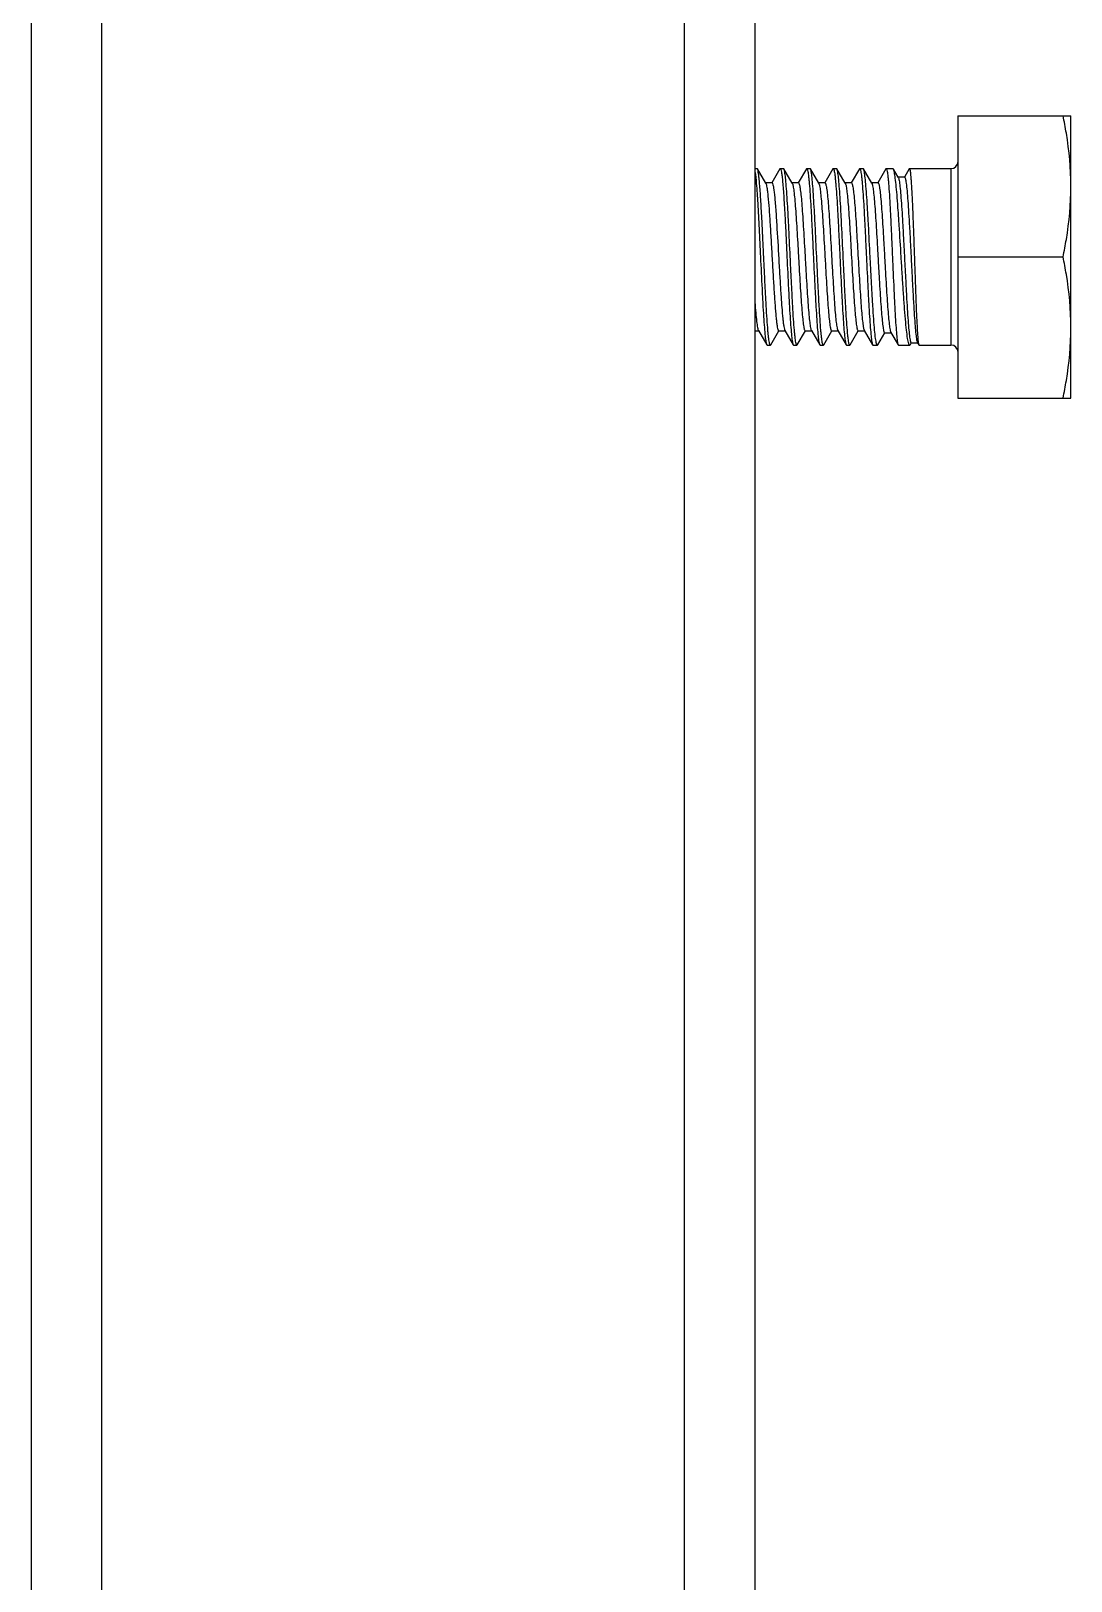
# Model space of a CAD drawing. Extents: x -191212 to 1245715665, y -234495 to 250873.
# Drawn here: x 190329.7 to 190516.3, y 131054.8 to 131333 of the extents above; entities that cross this region are included whole.
import ezdxf

# ---------------------------------------------------------------- set-up
doc = ezdxf.new("R2010")
doc.units = 0
doc.header["$LTSCALE"] = 500
doc.layers.get('0').update_dxf_attribs({"linetype": 'CONTINUOUS'})
doc.layers.add('PUB_TEXT', color=7, linetype='CONTINUOUS')

# ---------------------------------------------------------------- blocks, each defined once
blk = doc.blocks.new('gg')
at = {"linetype": 'Continuous'}
for p, q in [((-457991.19, -352377.72), (-457991.19, -353963.78)), ((-457972.14, -352377.72), (-457972.14, -353963.78)), ((-457814.98, -352377.72), (-457814.98, -353963.78)), ((-457795.93, -352377.72), (-457795.93, -353963.78)), ((-457741.16, -353150.33), (-457741.16, -353226.53)), ((-457741.16, -353150.33), (-457710.68, -353150.33)), ((-457710.68, -353226.53), (-457710.68, -353150.33)), ((-457795.93, -353164.61), (-457795.33, -353164.61)), ((-457792.99, -353168.57), (-457795.24, -353164.69)), ((-457789.18, -353164.69), (-457791.37, -353168.47)), ((-457789.18, -353164.69), (-457789.08, -353164.61)), ((-457789.08, -353164.61), (-457788.19, -353164.61)), ((-457788.09, -353164.69), (-457788.19, -353164.61)), ((-457785.85, -353168.57), (-457788.09, -353164.69)), ((-457782.03, -353164.69), (-457784.23, -353168.47)), ((-457782.03, -353164.69), (-457781.94, -353164.61)), ((-457781.94, -353164.61), (-457781.04, -353164.61)), ((-457780.95, -353164.69), (-457781.04, -353164.61)), ((-457778.7, -353168.57), (-457780.95, -353164.69)), ((-457774.89, -353164.69), (-457777.09, -353168.47)), ((-457774.89, -353164.69), (-457774.79, -353164.61)), ((-457774.79, -353164.61), (-457773.9, -353164.61)), ((-457773.81, -353164.69), (-457773.9, -353164.61)), ((-457771.56, -353168.57), (-457773.81, -353164.69)), ((-457767.74, -353164.69), (-457769.94, -353168.47)), ((-457767.74, -353164.69), (-457767.65, -353164.61)), ((-457767.65, -353164.61), (-457766.73, -353164.61)), ((-457766.63, -353164.7), (-457766.73, -353164.61)), ((-457764.41, -353168.53), (-457766.63, -353164.7)), ((-457760.62, -353164.69), (-457762.79, -353168.43)), ((-457760.62, -353164.69), (-457760.53, -353164.61)), ((-457760.53, -353164.61), (-457758.71, -353164.61)), ((-457758.57, -353164.73), (-457758.71, -353164.61)), ((-457757.31, -353166.91), (-457758.57, -353164.73)), ((-457755.58, -353166.91), (-457757.31, -353166.91)), ((-457757.26, -353166.99), (-457757.31, -353166.91)), ((-457755.61, -353166.88), (-457755.63, -353166.91)), ((-457754.32, -353164.66), (-457755.61, -353166.88)), ((-457754.32, -353164.66), (-457754.27, -353164.61)), ((-457754.27, -353164.61), (-457743.06, -353164.61)), ((-457743.06, -353164.61), (-457743.06, -353212.24)), ((-457791.32, -353168.47), (-457793.05, -353168.47)), ((-457784.17, -353168.47), (-457785.9, -353168.47)), ((-457777.03, -353168.47), (-457778.76, -353168.47)), ((-457769.89, -353168.47), (-457771.62, -353168.47)), ((-457771.56, -353168.57), (-457771.54, -353168.61)), ((-457762.74, -353168.43), (-457764.47, -353168.43)), ((-457741.16, -353188.43), (-457712.82, -353188.43)), ((-457795.93, -353208.38), (-457794.95, -353208.38)), ((-457795, -353208.29), (-457792.75, -353212.16)), ((-457791.67, -353212.16), (-457789.48, -353208.38)), ((-457789.53, -353208.38), (-457787.8, -353208.38)), ((-457787.86, -353208.29), (-457785.6, -353212.16)), ((-457784.52, -353212.16), (-457782.33, -353208.38)), ((-457782.39, -353208.38), (-457780.66, -353208.38)), ((-457780.71, -353208.29), (-457778.46, -353212.16)), ((-457777.38, -353212.16), (-457775.19, -353208.38)), ((-457775.24, -353208.38), (-457773.51, -353208.38)), ((-457773.57, -353208.29), (-457771.32, -353212.16)), ((-457770.23, -353212.16), (-457768.04, -353208.38)), ((-457768.1, -353208.38), (-457766.37, -353208.38)), ((-457766.48, -353208.18), (-457766.43, -353208.29)), ((-457766.43, -353208.29), (-457764.17, -353212.16)), ((-457762.77, -353212.14), (-457760.89, -353208.89)), ((-457760.94, -353208.89), (-457759.21, -353208.89)), ((-457759.27, -353208.8), (-457757.3, -353212.18)), ((-457792.75, -353212.16), (-457792.65, -353212.24)), ((-457792.65, -353212.24), (-457791.76, -353212.24)), ((-457791.67, -353212.16), (-457791.76, -353212.24)), ((-457785.6, -353212.16), (-457785.51, -353212.24)), ((-457785.51, -353212.24), (-457784.62, -353212.24)), ((-457784.52, -353212.16), (-457784.62, -353212.24)), ((-457778.46, -353212.16), (-457778.37, -353212.24)), ((-457778.37, -353212.24), (-457777.47, -353212.24)), ((-457777.38, -353212.16), (-457777.47, -353212.24)), ((-457771.32, -353212.16), (-457771.22, -353212.24)), ((-457771.22, -353212.24), (-457770.33, -353212.24)), ((-457770.23, -353212.16), (-457770.33, -353212.24)), ((-457764.17, -353212.16), (-457764.08, -353212.24)), ((-457764.08, -353212.24), (-457762.89, -353212.24)), ((-457762.77, -353212.14), (-457762.89, -353212.24)), ((-457757.3, -353212.18), (-457757.23, -353212.24)), ((-457757.23, -353212.24), (-457754.15, -353212.24)), ((-457753.98, -353212.09), (-457754.15, -353212.24)), ((-457753.98, -353212.09), (-457753.74, -353211.68)), ((-457753.78, -353211.66), (-457752.04, -353211.66)), ((-457752.09, -353211.58), (-457751.73, -353212.2)), ((-457751.73, -353212.2), (-457751.69, -353212.24)), ((-457751.69, -353212.24), (-457743.06, -353212.24)), ((-457741.16, -353226.53), (-457710.68, -353226.53))]:
    blk.add_line(p, q, dxfattribs=at)
for centre, start, end in [((-457743.06, -353162.71), 270, 0), ((-457743.06, -353214.14), 0, 90)]:
    blk.add_arc(centre, 1.91, start, end, dxfattribs=at)
for points, knots in [([(-457710.68, -353169.38), (-457710.68, -353164.58), (-457711.29, -353158.18), (-457712.49, -353151.9), (-457712.82, -353150.33)], [0, 0, 0, 0, 0.749211, 1, 1, 1, 1]), ([(-457795.93, -353165.43), (-457795.73, -353166.49), (-457795.49, -353169.33), (-457795.13, -353174.45), (-457794.79, -353181.05), (-457794.56, -353185.88), (-457794.44, -353188.43)], [0, 0, 0, 0, 0.140047, 0.370694, 0.667791, 1, 1, 1, 1]), ([(-457795.24, -353164.69), (-457795.24, -353164.68), (-457795.27, -353164.65), (-457795.3, -353164.61), (-457795.33, -353164.61)], [0, 0, 0, 0, 0.33644, 1, 1, 1, 1]), ([(-457794.06, -353177.97), (-457794.15, -353176.26), (-457794.29, -353173.82), (-457794.49, -353170.76), (-457794.64, -353168.87), (-457794.78, -353167.31), (-457794.92, -353166.1), (-457795.06, -353165.27), (-457795.16, -353164.83), (-457795.24, -353164.69)], [0, 0, 0, 0, 0.384278, 0.548795, 0.691198, 0.809122, 0.900672, 0.964483, 1, 1, 1, 1]), ([(-457789.08, -353164.61), (-457789.05, -353164.61), (-457788.97, -353164.7), (-457788.87, -353165), (-457788.73, -353165.68), (-457788.58, -353166.81), (-457788.43, -353168.36), (-457788.28, -353170.29), (-457788.12, -353172.58), (-457787.96, -353175.18), (-457787.86, -353177.01), (-457787.81, -353177.97)], [0, 0, 0, 0, 0.007293, 0.021459, 0.073997, 0.159035, 0.275243, 0.420481, 0.591942, 0.786408, 1, 1, 1, 1]), ([(-457786.4, -353188.43), (-457786.54, -353185.54), (-457786.74, -353181.34), (-457787.02, -353175.96), (-457787.23, -353172.48), (-457787.43, -353169.55), (-457787.64, -353167.28), (-457787.81, -353165.82), (-457787.97, -353165.04), (-457788.04, -353164.78), (-457788.09, -353164.69)], [0, 0, 0, 0, 0.363934, 0.530187, 0.678191, 0.802879, 0.899992, 0.966292, 0.987243, 1, 1, 1, 1]), ([(-457781.94, -353164.61), (-457781.89, -353164.61), (-457781.78, -353164.81), (-457781.7, -353165.13), (-457781.58, -353165.71), (-457781.48, -353166.49), (-457781.37, -353167.49), (-457781.21, -353169.21), (-457781.02, -353171.8), (-457780.81, -353175.36), (-457780.59, -353179.43), (-457780.37, -353183.84), (-457780.23, -353186.88), (-457780.15, -353188.43)], [0, 0, 0, 0, 0.006687, 0.021748, 0.045922, 0.079138, 0.121135, 0.17154, 0.295605, 0.446631, 0.618866, 0.805704, 1, 1, 1, 1]), ([(-457779.26, -353188.43), (-457779.4, -353185.54), (-457779.6, -353181.34), (-457779.88, -353175.96), (-457780.09, -353172.48), (-457780.29, -353169.55), (-457780.49, -353167.28), (-457780.66, -353165.82), (-457780.82, -353165.04), (-457780.9, -353164.78), (-457780.95, -353164.69)], [0, 0, 0, 0, 0.363936, 0.530191, 0.678194, 0.802878, 0.899991, 0.966291, 0.987243, 1, 1, 1, 1]), ([(-457774.79, -353164.61), (-457774.74, -353164.61), (-457774.64, -353164.81), (-457774.55, -353165.13), (-457774.44, -353165.71), (-457774.34, -353166.49), (-457774.23, -353167.49), (-457774.07, -353169.21), (-457773.88, -353171.8), (-457773.66, -353175.36), (-457773.45, -353179.43), (-457773.23, -353183.84), (-457773.08, -353186.88), (-457773.01, -353188.43)], [0, 0, 0, 0, 0.006686, 0.021748, 0.045922, 0.079137, 0.121134, 0.171539, 0.2956, 0.446625, 0.618862, 0.805702, 1, 1, 1, 1]), ([(-457772.11, -353188.43), (-457772.25, -353185.54), (-457772.45, -353181.34), (-457772.74, -353175.96), (-457772.94, -353172.48), (-457773.15, -353169.55), (-457773.35, -353167.28), (-457773.52, -353165.82), (-457773.68, -353165.04), (-457773.76, -353164.78), (-457773.81, -353164.69)], [0, 0, 0, 0, 0.363938, 0.530193, 0.678196, 0.802878, 0.89999, 0.96629, 0.987243, 1, 1, 1, 1]), ([(-457767.65, -353164.61), (-457767.6, -353164.61), (-457767.49, -353164.81), (-457767.41, -353165.13), (-457767.3, -353165.71), (-457767.19, -353166.49), (-457767.08, -353167.49), (-457766.93, -353169.21), (-457766.74, -353171.8), (-457766.52, -353175.36), (-457766.3, -353179.43), (-457766.08, -353183.84), (-457765.94, -353186.88), (-457765.86, -353188.43)], [0, 0, 0, 0, 0.006686, 0.021748, 0.045923, 0.079138, 0.121135, 0.171539, 0.295599, 0.446623, 0.618861, 0.805701, 1, 1, 1, 1]), ([(-457764.85, -353188.43), (-457765, -353185.55), (-457765.21, -353181.35), (-457765.52, -353175.98), (-457765.73, -353172.51), (-457765.95, -353169.58), (-457766.16, -353167.3), (-457766.34, -353165.83), (-457766.5, -353165.05), (-457766.58, -353164.79), (-457766.63, -353164.7)], [0, 0, 0, 0, 0.36329, 0.529314, 0.6772, 0.8019, 0.899174, 0.965796, 0.986969, 1, 1, 1, 1]), ([(-457760.53, -353164.61), (-457760.48, -353164.61), (-457760.38, -353164.81), (-457760.3, -353165.13), (-457760.19, -353165.71), (-457760.09, -353166.49), (-457759.98, -353167.49), (-457759.83, -353169.21), (-457759.65, -353171.8), (-457759.45, -353175.36), (-457759.25, -353179.43), (-457759.04, -353183.84), (-457758.91, -353186.88), (-457758.84, -353188.43)], [0, 0, 0, 0, 0.006577, 0.021598, 0.045743, 0.078947, 0.120936, 0.171341, 0.295421, 0.446481, 0.618759, 0.805647, 1, 1, 1, 1]), ([(-457756.48, -353188.43), (-457756.66, -353185.57), (-457756.91, -353181.42), (-457757.26, -353176.09), (-457757.52, -353172.64), (-457757.77, -353169.71), (-457758.02, -353167.41), (-457758.23, -353165.92), (-457758.42, -353165.11), (-457758.51, -353164.83), (-457758.57, -353164.73)], [0, 0, 0, 0, 0.359931, 0.524763, 0.672002, 0.796741, 0.894844, 0.963163, 0.985535, 1, 1, 1, 1]), ([(-457757.26, -353166.99), (-457757.2, -353167.09), (-457757.12, -353167.36), (-457756.95, -353168.16), (-457756.77, -353169.65), (-457756.56, -353171.97), (-457756.35, -353174.92), (-457756.13, -353178.4), (-457755.92, -353182.27), (-457755.7, -353186.39), (-457755.49, -353190.61), (-457755.27, -353194.76), (-457755.06, -353198.71), (-457754.85, -353202.31), (-457754.65, -353205.44), (-457754.44, -353207.98), (-457754.26, -353209.71), (-457754.11, -353210.72), (-457754.01, -353211.22), (-457753.93, -353211.5), (-457753.83, -353211.66), (-457753.78, -353211.66)], [0, 0, 0, 0, 0.007107, 0.018639, 0.0548, 0.107312, 0.174177, 0.252841, 0.34033, 0.433375, 0.528546, 0.622381, 0.711512, 0.792794, 0.863403, 0.920942, 0.963521, 0.978774, 0.989867, 0.996808, 1, 1, 1, 1]), ([(-457755.58, -353166.91), (-457755.52, -353166.91), (-457755.42, -353167.08), (-457755.33, -353167.38), (-457755.22, -353167.92), (-457755.06, -353169), (-457754.87, -353170.82), (-457754.66, -353173.49), (-457754.45, -353176.74), (-457754.23, -353180.45), (-457754.01, -353184.48), (-457753.8, -353188.67), (-457753.59, -353192.87), (-457753.37, -353196.93), (-457753.16, -353200.71), (-457752.95, -353204.07), (-457752.75, -353206.89), (-457752.55, -353209.09), (-457752.38, -353210.49), (-457752.22, -353211.24), (-457752.14, -353211.49), (-457752.09, -353211.58)], [0, 0, 0, 0, 0.00344, 0.010899, 0.022787, 0.039077, 0.08427, 0.144807, 0.218371, 0.302169, 0.393053, 0.48765, 0.582499, 0.674175, 0.759417, 0.835242, 0.899047, 0.9487, 0.982621, 0.993382, 1, 1, 1, 1]), ([(-457754.27, -353164.61), (-457754.22, -353164.61), (-457754.15, -353164.82), (-457754.08, -353165.12), (-457753.99, -353165.72), (-457753.91, -353166.49), (-457753.83, -353167.49), (-457753.71, -353169.21), (-457753.57, -353171.8), (-457753.41, -353175.36), (-457753.24, -353179.43), (-457753.08, -353183.84), (-457752.98, -353186.88), (-457752.92, -353188.43)], [0, 0, 0, 0, 0.006021, 0.020821, 0.044863, 0.078011, 0.119986, 0.170402, 0.294571, 0.445788, 0.618273, 0.805395, 1, 1, 1, 1]), ([(-457792.99, -353168.57), (-457792.92, -353168.69), (-457792.82, -353169.08), (-457792.68, -353169.8), (-457792.54, -353170.82), (-457792.34, -353172.73), (-457792.1, -353175.71), (-457791.92, -353178.25), (-457791.84, -353179.66)], [0, 0, 0, 0, 0.038835, 0.104857, 0.1976, 0.315752, 0.620526, 1, 1, 1, 1]), ([(-457791.32, -353168.47), (-457791.23, -353168.47), (-457791.09, -353168.81), (-457790.97, -353169.33), (-457790.82, -353170.32), (-457790.67, -353171.6), (-457790.51, -353173.23), (-457790.29, -353175.95), (-457790.15, -353178.13), (-457790.05, -353179.66)], [0, 0, 0, 0, 0.022134, 0.075093, 0.160257, 0.276417, 0.421479, 0.592671, 1, 1, 1, 1]), ([(-457785.85, -353168.57), (-457785.8, -353168.65), (-457785.72, -353168.9), (-457785.56, -353169.61), (-457785.38, -353170.92), (-457785.17, -353172.96), (-457784.97, -353175.55), (-457784.76, -353178.6), (-457784.54, -353182.01), (-457784.33, -353185.65), (-457784.12, -353189.4), (-457783.91, -353193.1), (-457783.7, -353196.64), (-457783.48, -353199.88), (-457783.27, -353202.71), (-457783.07, -353205.02), (-457782.88, -353206.59), (-457782.73, -353207.52), (-457782.62, -353207.97), (-457782.54, -353208.24), (-457782.44, -353208.38), (-457782.39, -353208.38)], [0, 0, 0, 0, 0.007395, 0.019019, 0.054844, 0.106491, 0.172173, 0.249556, 0.335869, 0.428015, 0.522682, 0.616468, 0.706, 0.788063, 0.859716, 0.918399, 0.962047, 0.977755, 0.989231, 0.996485, 1, 1, 1, 1]), ([(-457784.17, -353168.47), (-457784.13, -353168.47), (-457784.02, -353168.61), (-457783.94, -353168.88), (-457783.83, -353169.33), (-457783.68, -353170.26), (-457783.49, -353171.83), (-457783.29, -353174.15), (-457783.08, -353176.98), (-457782.87, -353180.22), (-457782.66, -353183.75), (-457782.44, -353187.46), (-457782.23, -353191.2), (-457782.02, -353194.84), (-457781.81, -353198.25), (-457781.6, -353201.31), (-457781.39, -353203.9), (-457781.18, -353205.93), (-457781, -353207.24), (-457780.84, -353207.96), (-457780.76, -353208.2), (-457780.71, -353208.29)], [0, 0, 0, 0, 0.003516, 0.010771, 0.022251, 0.037961, 0.081618, 0.140314, 0.21198, 0.294058, 0.383605, 0.477402, 0.572078, 0.664229, 0.750542, 0.827917, 0.893586, 0.945213, 0.981012, 0.992619, 1, 1, 1, 1]), ([(-457778.7, -353168.57), (-457778.66, -353168.65), (-457778.58, -353168.9), (-457778.41, -353169.61), (-457778.24, -353170.92), (-457778.03, -353172.96), (-457777.82, -353175.55), (-457777.61, -353178.6), (-457777.4, -353182.01), (-457777.19, -353185.65), (-457776.98, -353189.4), (-457776.76, -353193.1), (-457776.55, -353196.64), (-457776.34, -353199.88), (-457776.13, -353202.71), (-457775.92, -353205.02), (-457775.74, -353206.59), (-457775.59, -353207.52), (-457775.48, -353207.97), (-457775.4, -353208.24), (-457775.29, -353208.38), (-457775.24, -353208.38)], [0, 0, 0, 0, 0.007397, 0.019019, 0.054844, 0.106491, 0.172173, 0.249556, 0.335869, 0.428015, 0.522683, 0.616468, 0.706, 0.788064, 0.859716, 0.918399, 0.962047, 0.977754, 0.989232, 0.996484, 1, 1, 1, 1]), ([(-457777.03, -353168.47), (-457776.98, -353168.47), (-457776.88, -353168.61), (-457776.8, -353168.88), (-457776.69, -353169.33), (-457776.54, -353170.26), (-457776.35, -353171.83), (-457776.14, -353174.15), (-457775.93, -353176.98), (-457775.72, -353180.22), (-457775.51, -353183.75), (-457775.3, -353187.46), (-457775.09, -353191.2), (-457774.87, -353194.84), (-457774.66, -353198.25), (-457774.45, -353201.31), (-457774.24, -353203.9), (-457774.04, -353205.93), (-457773.86, -353207.24), (-457773.7, -353207.96), (-457773.62, -353208.2), (-457773.57, -353208.29)], [0, 0, 0, 0, 0.003515, 0.010771, 0.022249, 0.037962, 0.081619, 0.140314, 0.21198, 0.294058, 0.383605, 0.477402, 0.572078, 0.664229, 0.750541, 0.827917, 0.893586, 0.945213, 0.981012, 0.992621, 1, 1, 1, 1]), ([(-457771.54, -353168.61), (-457771.42, -353168.86), (-457771.28, -353169.63), (-457771.07, -353171.08), (-457770.87, -353173.16), (-457770.66, -353175.77), (-457770.45, -353178.84), (-457770.24, -353182.25), (-457770.03, -353185.88), (-457769.82, -353189.59), (-457769.61, -353193.27), (-457769.4, -353196.77), (-457769.19, -353199.98), (-457768.98, -353202.78), (-457768.78, -353205.06), (-457768.59, -353206.61), (-457768.44, -353207.53), (-457768.33, -353207.98), (-457768.25, -353208.24), (-457768.15, -353208.38), (-457768.1, -353208.38)], [0, 0, 0, 0, 0.020603, 0.057806, 0.110504, 0.176892, 0.254638, 0.340995, 0.432905, 0.527106, 0.620258, 0.709056, 0.790352, 0.861271, 0.919315, 0.962468, 0.977994, 0.989339, 0.996513, 1, 1, 1, 1]), ([(-457769.89, -353168.47), (-457769.84, -353168.47), (-457769.74, -353168.61), (-457769.66, -353168.87), (-457769.55, -353169.31), (-457769.4, -353170.21), (-457769.22, -353171.74), (-457769.01, -353173.99), (-457768.81, -353176.74), (-457768.6, -353179.91), (-457768.39, -353183.37), (-457768.11, -353188.23), (-457767.84, -353193.06), (-457767.55, -353197.71), (-457767.35, -353200.79), (-457767.14, -353203.44), (-457766.94, -353205.56), (-457766.73, -353207.08), (-457766.59, -353207.9), (-457766.48, -353208.18)], [0, 0, 0, 0, 0.003451, 0.010528, 0.02171, 0.037015, 0.079558, 0.136815, 0.206829, 0.287179, 0.375068, 0.467432, 0.652658, 0.739058, 0.81724, 0.884486, 0.938474, 0.977372, 1, 1, 1, 1]), ([(-457764.41, -353168.53), (-457764.36, -353168.62), (-457764.28, -353168.87), (-457764.12, -353169.59), (-457763.94, -353170.93), (-457763.73, -353173.01), (-457763.52, -353175.65), (-457763.31, -353178.77), (-457763.1, -353182.24), (-457762.88, -353185.94), (-457762.67, -353189.73), (-457762.46, -353193.49), (-457762.24, -353197.07), (-457762.03, -353200.34), (-457761.82, -353203.19), (-457761.62, -353205.52), (-457761.43, -353207.1), (-457761.28, -353208.03), (-457761.17, -353208.49), (-457761.09, -353208.75), (-457760.99, -353208.89), (-457760.94, -353208.89)], [0, 0, 0, 0, 0.007409, 0.01909, 0.055149, 0.107148, 0.173245, 0.251046, 0.337725, 0.430132, 0.524922, 0.618672, 0.708016, 0.789761, 0.861007, 0.919255, 0.962504, 0.978047, 0.989392, 0.996551, 1, 1, 1, 1]), ([(-457762.74, -353168.43), (-457762.69, -353168.43), (-457762.59, -353168.58), (-457762.5, -353168.85), (-457762.39, -353169.32), (-457762.24, -353170.27), (-457762.05, -353171.87), (-457761.84, -353174.24), (-457761.63, -353177.12), (-457761.42, -353180.43), (-457761.21, -353184.03), (-457760.99, -353187.79), (-457760.78, -353191.58), (-457760.57, -353195.27), (-457760.35, -353198.71), (-457760.14, -353201.79), (-457759.94, -353204.4), (-457759.73, -353206.44), (-457759.56, -353207.76), (-457759.4, -353208.47), (-457759.32, -353208.71), (-457759.27, -353208.8)], [0, 0, 0, 0, 0.003529, 0.010847, 0.022435, 0.038293, 0.08234, 0.141503, 0.213655, 0.296174, 0.386062, 0.480058, 0.574763, 0.666765, 0.752768, 0.829708, 0.894868, 0.945981, 0.981331, 0.99276, 1, 1, 1, 1]), ([(-457712.82, -353188.43), (-457712.49, -353186.86), (-457711.29, -353180.57), (-457710.68, -353174.17), (-457710.68, -353169.38)], [0, 0, 0, 0, 0.250789, 1, 1, 1, 1]), ([(-457793.55, -353188.43), (-457793.59, -353187.53), (-457793.75, -353184.04), (-457793.92, -353180.55), (-457794.06, -353177.97)], [0, 0, 0, 0, 0.258222, 1, 1, 1, 1]), ([(-457791.84, -353179.66), (-457791.73, -353181.25), (-457791.54, -353184.52), (-457791.26, -353189.44), (-457790.98, -353194.29), (-457790.71, -353198.77), (-457790.46, -353202.14), (-457790.26, -353204.43), (-457790.12, -353205.79), (-457789.99, -353206.86), (-457789.84, -353207.67), (-457789.74, -353208.11), (-457789.6, -353208.38), (-457789.53, -353208.38)], [0, 0, 0, 0, 0.165501, 0.339784, 0.511803, 0.670616, 0.80615, 0.862438, 0.909852, 0.947659, 0.975319, 0.992557, 1, 1, 1, 1]), ([(-457790.05, -353179.66), (-457789.85, -353182.76), (-457789.59, -353187.45), (-457789.24, -353193.61), (-457788.97, -353197.97), (-457788.71, -353201.77), (-457788.48, -353204.49), (-457788.28, -353206.23), (-457788.15, -353207.16), (-457788.02, -353207.82), (-457787.93, -353208.17), (-457787.86, -353208.29)], [0, 0, 0, 0, 0.324453, 0.489839, 0.64461, 0.779868, 0.887864, 0.929656, 0.962499, 0.985988, 1, 1, 1, 1]), ([(-457787.81, -353177.97), (-457787.77, -353178.8), (-457787.59, -353182.29), (-457787.42, -353185.77), (-457787.3, -353188.43)], [0, 0, 0, 0, 0.238495, 1, 1, 1, 1]), ([(-457794.44, -353188.43), (-457794.3, -353191.31), (-457794.1, -353195.52), (-457793.82, -353200.89), (-457793.61, -353204.37), (-457793.41, -353207.3), (-457793.21, -353209.58), (-457793.03, -353211.04), (-457792.88, -353211.81), (-457792.8, -353212.07), (-457792.75, -353212.16)], [0, 0, 0, 0, 0.363997, 0.530272, 0.678287, 0.802974, 0.90007, 0.966338, 0.987267, 1, 1, 1, 1]), ([(-457791.76, -353212.24), (-457791.81, -353212.24), (-457791.92, -353212.05), (-457792, -353211.72), (-457792.11, -353211.14), (-457792.22, -353210.36), (-457792.33, -353209.36), (-457792.48, -353207.64), (-457792.67, -353205.05), (-457792.89, -353201.49), (-457793.11, -353197.42), (-457793.33, -353193.01), (-457793.47, -353189.97), (-457793.55, -353188.43)], [0, 0, 0, 0, 0.006687, 0.021749, 0.045924, 0.07914, 0.121138, 0.171544, 0.295611, 0.44664, 0.618872, 0.805705, 1, 1, 1, 1]), ([(-457787.3, -353188.43), (-457787.16, -353191.31), (-457786.96, -353195.52), (-457786.67, -353200.89), (-457786.47, -353204.37), (-457786.26, -353207.3), (-457786.06, -353209.58), (-457785.89, -353211.04), (-457785.73, -353211.81), (-457785.65, -353212.07), (-457785.6, -353212.16)], [0, 0, 0, 0, 0.363992, 0.530264, 0.678281, 0.802969, 0.900068, 0.966337, 0.987267, 1, 1, 1, 1]), ([(-457784.62, -353212.24), (-457784.67, -353212.24), (-457784.77, -353212.05), (-457784.86, -353211.72), (-457784.97, -353211.14), (-457785.07, -353210.36), (-457785.18, -353209.36), (-457785.34, -353207.64), (-457785.53, -353205.05), (-457785.75, -353201.49), (-457785.96, -353197.42), (-457786.18, -353193.01), (-457786.33, -353189.97), (-457786.4, -353188.43)], [0, 0, 0, 0, 0.006687, 0.02175, 0.045925, 0.079141, 0.121139, 0.171544, 0.29561, 0.446639, 0.618874, 0.805705, 1, 1, 1, 1]), ([(-457780.15, -353188.43), (-457780.01, -353191.31), (-457779.81, -353195.52), (-457779.53, -353200.89), (-457779.32, -353204.37), (-457779.12, -353207.3), (-457778.92, -353209.58), (-457778.75, -353211.04), (-457778.59, -353211.81), (-457778.51, -353212.07), (-457778.46, -353212.16)], [0, 0, 0, 0, 0.36399, 0.530265, 0.678283, 0.80297, 0.900067, 0.966336, 0.987267, 1, 1, 1, 1]), ([(-457777.47, -353212.24), (-457777.53, -353212.24), (-457777.63, -353212.05), (-457777.71, -353211.72), (-457777.83, -353211.14), (-457777.93, -353210.36), (-457778.04, -353209.36), (-457778.2, -353207.64), (-457778.39, -353205.05), (-457778.6, -353201.49), (-457778.82, -353197.42), (-457779.04, -353193.01), (-457779.18, -353189.97), (-457779.26, -353188.43)], [0, 0, 0, 0, 0.006687, 0.02175, 0.045926, 0.079142, 0.121139, 0.171543, 0.295606, 0.446635, 0.618871, 0.805705, 1, 1, 1, 1]), ([(-457773.01, -353188.43), (-457772.87, -353191.31), (-457772.67, -353195.52), (-457772.39, -353200.89), (-457772.18, -353204.37), (-457771.98, -353207.3), (-457771.77, -353209.58), (-457771.6, -353211.04), (-457771.44, -353211.81), (-457771.37, -353212.07), (-457771.32, -353212.16)], [0, 0, 0, 0, 0.363992, 0.53027, 0.678287, 0.802972, 0.900066, 0.966335, 0.987267, 1, 1, 1, 1]), ([(-457770.33, -353212.24), (-457770.38, -353212.24), (-457770.49, -353212.05), (-457770.57, -353211.72), (-457770.68, -353211.14), (-457770.79, -353210.36), (-457770.9, -353209.36), (-457771.05, -353207.64), (-457771.24, -353205.05), (-457771.46, -353201.49), (-457771.68, -353197.42), (-457771.89, -353193.01), (-457772.04, -353189.97), (-457772.11, -353188.43)], [0, 0, 0, 0, 0.006687, 0.021749, 0.045924, 0.07914, 0.121137, 0.17154, 0.295601, 0.446627, 0.618864, 0.805703, 1, 1, 1, 1]), ([(-457765.86, -353188.43), (-457765.73, -353191.31), (-457765.53, -353195.52), (-457765.24, -353200.89), (-457765.04, -353204.37), (-457764.83, -353207.3), (-457764.63, -353209.58), (-457764.46, -353211.04), (-457764.3, -353211.81), (-457764.22, -353212.07), (-457764.17, -353212.16)], [0, 0, 0, 0, 0.363998, 0.530276, 0.678291, 0.802973, 0.900067, 0.966336, 0.987267, 1, 1, 1, 1]), ([(-457762.89, -353212.24), (-457762.95, -353212.24), (-457763.07, -353212.05), (-457763.16, -353211.72), (-457763.28, -353211.14), (-457763.46, -353209.96), (-457763.67, -353207.97), (-457763.9, -353205.05), (-457764.14, -353201.49), (-457764.38, -353197.42), (-457764.62, -353193.01), (-457764.77, -353189.97), (-457764.85, -353188.43)], [0, 0, 0, 0, 0.007081, 0.022303, 0.046557, 0.07981, 0.172207, 0.296205, 0.44712, 0.619207, 0.805877, 1, 1, 1, 1]), ([(-457758.84, -353188.43), (-457758.71, -353191.33), (-457758.53, -353195.56), (-457758.27, -353200.97), (-457758.08, -353204.46), (-457757.89, -353207.38), (-457757.73, -353209.43), (-457757.6, -353210.7), (-457757.51, -353211.38), (-457757.42, -353211.85), (-457757.35, -353212.1), (-457757.3, -353212.18)], [0, 0, 0, 0, 0.366142, 0.533181, 0.681612, 0.806274, 0.90284, 0.939518, 0.968031, 0.988196, 1, 1, 1, 1]), ([(-457754.15, -353212.24), (-457754.21, -353212.24), (-457754.36, -353212.07), (-457754.47, -353211.72), (-457754.62, -353211.14), (-457754.83, -353209.96), (-457755.08, -353207.98), (-457755.36, -353205.05), (-457755.64, -353201.49), (-457755.92, -353197.42), (-457756.2, -353193.01), (-457756.39, -353189.97), (-457756.48, -353188.43)], [0, 0, 0, 0, 0.007835, 0.023392, 0.047821, 0.08116, 0.173569, 0.297436, 0.448123, 0.619913, 0.806242, 1, 1, 1, 1]), ([(-457752.92, -353188.43), (-457752.87, -353189.92), (-457752.77, -353192.86), (-457752.62, -353197.13), (-457752.47, -353201.09), (-457752.33, -353204.6), (-457752.18, -353207.53), (-457752.06, -353209.56), (-457751.95, -353210.82), (-457751.89, -353211.47), (-457751.81, -353211.9), (-457751.77, -353212.13), (-457751.73, -353212.2)], [0, 0, 0, 0, 0.188442, 0.370144, 0.538605, 0.687798, 0.812406, 0.907981, 0.943781, 0.971161, 0.989909, 1, 1, 1, 1]), ([(-457710.68, -353207.48), (-457710.68, -353202.68), (-457711.29, -353196.28), (-457712.49, -353190), (-457712.82, -353188.43)], [0, 0, 0, 0, 0.749211, 1, 1, 1, 1]), ([(-457795.93, -353200.64), (-457795.86, -353201.62), (-457795.72, -353203.37), (-457795.5, -353205.65), (-457795.31, -353207.13), (-457795.14, -353207.92), (-457795.06, -353208.19), (-457795, -353208.29)], [0, 0, 0, 0, 0.381828, 0.682922, 0.89127, 0.958208, 1, 1, 1, 1]), ([(-457712.82, -353226.53), (-457712.49, -353224.96), (-457711.29, -353218.68), (-457710.68, -353212.27), (-457710.68, -353207.48)], [0, 0, 0, 0, 0.250789, 1, 1, 1, 1])]:
    blk.add_open_spline(points, degree=3, knots=knots, dxfattribs=at)

msp = doc.modelspace()

# ---------------------------------------------------------------- block references
at = {"layer": 'PUB_TEXT', "xscale": 0.6652800000000001, "yscale": 0.6652800000000001, "zscale": 0.6652800000000001}
msp.add_blockref('gg', (495022.1, 366261.68), dxfattribs=at)

doc.saveas('drawing.dxf')
